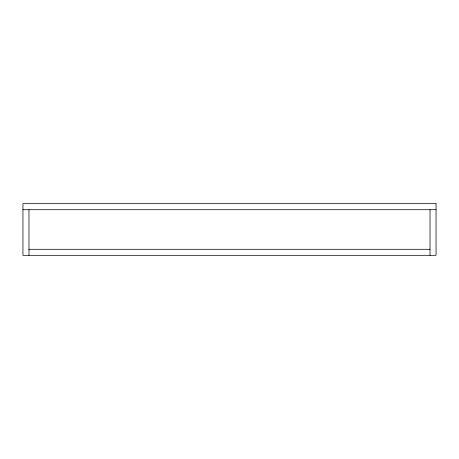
<?xml version="1.0" encoding="UTF-8"?>
<svg xmlns="http://www.w3.org/2000/svg" width="459" height="459" viewBox="0 0 459 459"><rect width="100%" height="100%" fill="white"/><g stroke="black" fill="none" stroke-linecap="round" stroke-linejoin="round"><path stroke-width="0.69" d="M22.95 209.706L436.05 209.706M28.974 249.294L430.026 249.294M430.026 209.706L430.026 255.319M28.974 209.706L28.974 255.319M436.05 203.681L22.95 203.681L22.95 255.319L436.05 255.319L436.05 203.681"/></g></svg>
